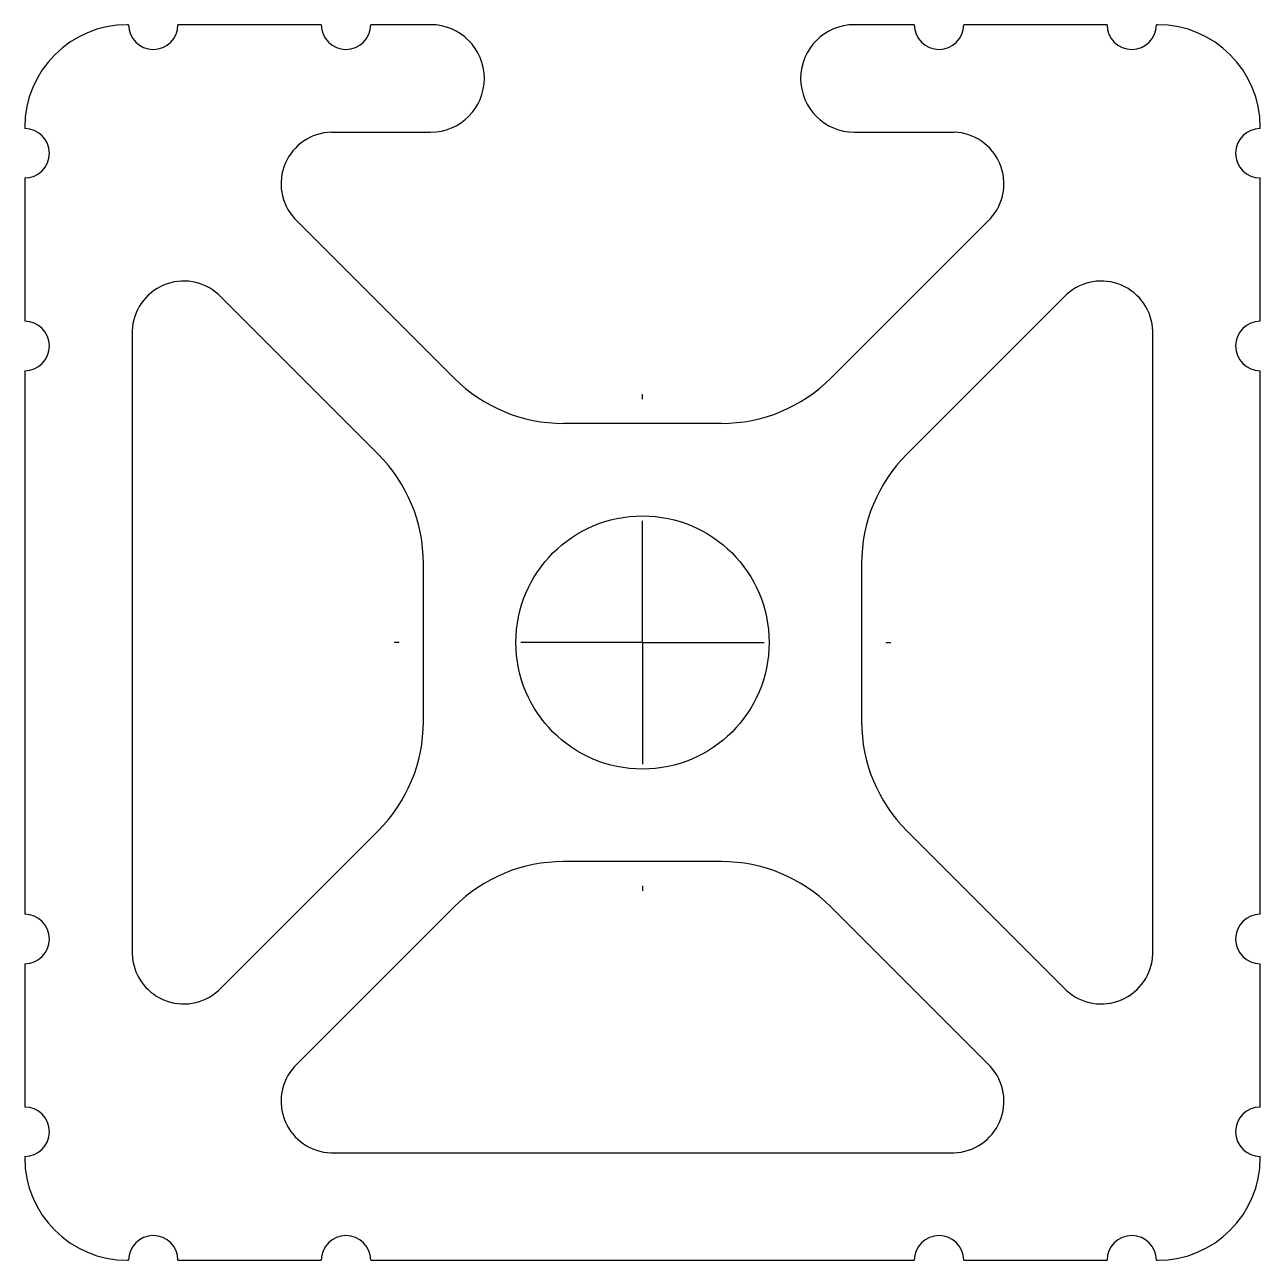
# Model space of a CAD drawing. Extents: x -12.7 to 12.7, y -12.7 to 12.7.
import ezdxf

# ---------------------------------------------------------------- set-up
doc = ezdxf.new("R2010")
doc.units = 0
doc.layers.get('0').update_dxf_attribs({"linetype": 'CONTINUOUS'})

# ---------------------------------------------------------------- blocks, each defined once
blk = doc.blocks.new('SW_CENTERMARKSYMBOL_0')
at = {"color": 0, "linetype": 'CONTINUOUS'}
for p, q in [((0, 5), (0, 5.1035)), ((0, 0), (0, 2.5)), ((-5, 0), (-5.1035, 0)), ((0, 0), (-2.5, 0)), ((0, 0), (0, -2.5)), ((0, 0), (2.5, 0)), ((5, 0), (5.1035, 0)), ((0, -5), (0, -5.1035))]:
    blk.add_line(p, q, dxfattribs=at)

msp = doc.modelspace()

# ---------------------------------------------------------------- linework, layer by layer
at = {"color": 7, "linetype": 'CONTINUOUS'}
for p, q in [((-10.566, 12.7), (-10.592, 12.7)), ((-6.604, 12.7), (-9.55, 12.7)), ((-4.356, 12.7), (-5.588, 12.7)), ((5.588, 12.7), (4.356, 12.7)), ((9.55, 12.7), (6.604, 12.7)), ((10.592, 12.7), (10.566, 12.7)), ((-12.7, 10.592), (-12.7, 10.566)), ((-6.399, 10.49), (-4.356, 10.49)), ((4.356, 10.49), (6.405, 10.49)), ((12.7, 10.566), (12.7, 10.592)), ((-12.7, 9.55), (-12.7, 6.604)), ((12.7, 6.604), (12.7, 9.55)), ((-3.871, 5.434), (-7.155, 8.718)), ((7.155, 8.718), (3.871, 5.434)), ((-5.434, 3.871), (-8.718, 7.155)), ((8.718, 7.155), (5.434, 3.871)), ((-10.49, 6.405), (-10.49, -6.399)), ((10.49, -6.405), (10.49, 6.399)), ((-12.7, 5.588), (-12.7, -5.588)), ((12.7, -5.588), (12.7, 5.588)), ((1.626, 4.504), (-1.626, 4.504)), ((-4.504, -1.626), (-4.504, 1.626)), ((4.504, 1.626), (4.504, -1.626)), ((-8.718, -7.155), (-5.434, -3.871)), ((5.434, -3.871), (8.718, -7.155)), ((1.626, -4.504), (-1.626, -4.504)), ((-3.871, -5.434), (-7.155, -8.718)), ((7.155, -8.718), (3.871, -5.434)), ((12.7, -9.55), (12.7, -6.604)), ((-12.7, -6.604), (-12.7, -9.55)), ((-12.7, -10.566), (-12.7, -10.592)), ((-6.405, -10.49), (6.399, -10.49)), ((12.7, -10.592), (12.7, -10.566)), ((-10.592, -12.7), (-10.566, -12.7)), ((-9.55, -12.7), (-6.604, -12.7)), ((-5.588, -12.7), (5.588, -12.7)), ((6.604, -12.7), (9.55, -12.7)), ((10.566, -12.7), (10.592, -12.7))]:
    msp.add_line(p, q, dxfattribs=at)
msp.add_circle((0, 0), 2.603, dxfattribs=at)
for centre, radius, start, end in [((-10.592, 10.592), 2.108, 90, 180), ((-10.058, 12.7), 0.508, 180, 0), ((-6.096, 12.7), 0.508, 180, 0), ((-4.356, 11.595), 1.105, 270, 90), ((4.356, 11.595), 1.105, 90, 270), ((6.096, 12.7), 0.508, 180, 0), ((10.058, 12.7), 0.508, 180, 0), ((10.592, 10.592), 2.108, 0, 90), ((-12.7, 10.058), 0.508, 270, 90), ((-6.369, 9.43), 1.061, 91.5989, 222.1638), ((6.369, 9.43), 1.061, 317.838, 88.0595), ((12.7, 10.058), 0.508, 90, 270), ((-9.43, 6.369), 1.061, 47.838, 178.0595), ((9.43, 6.369), 1.061, 1.5989, 132.1638), ((-12.7, 6.096), 0.508, 270, 90), ((12.7, 6.096), 0.508, 90, 270), ((-1.626, 7.679), 3.175, 224.9993, 270), ((1.626, 7.679), 3.175, 270, 315.0009), ((-7.679, 1.626), 3.175, 0, 45.0009), ((7.679, 1.626), 3.175, 134.9993, 180), ((-7.679, -1.626), 3.175, 314.9993, 0), ((7.679, -1.626), 3.175, 180, 225.0009), ((-1.626, -7.679), 3.175, 90, 135.0009), ((1.626, -7.679), 3.175, 44.9993, 90), ((-12.7, -6.096), 0.508, 270, 90), ((12.7, -6.096), 0.508, 90, 270), ((-9.43, -6.369), 1.061, 181.5989, 312.1638), ((9.43, -6.369), 1.061, 227.838, 358.0595), ((-6.369, -9.43), 1.061, 137.838, 268.0595), ((6.369, -9.43), 1.061, 271.5989, 42.1638), ((-12.7, -10.058), 0.508, 270, 90), ((12.7, -10.058), 0.508, 90, 270), ((-10.592, -10.592), 2.108, 180, 270), ((10.592, -10.592), 2.108, 270, 0), ((-10.058, -12.7), 0.508, 0, 180), ((-6.096, -12.7), 0.508, 0, 180), ((6.096, -12.7), 0.508, 0, 180), ((10.058, -12.7), 0.508, 0, 180)]:
    msp.add_arc(centre, radius, start, end, dxfattribs=at)

# ---------------------------------------------------------------- block references
msp.add_blockref('SW_CENTERMARKSYMBOL_0', (0, 0), dxfattribs=at)

doc.saveas('drawing.dxf')
